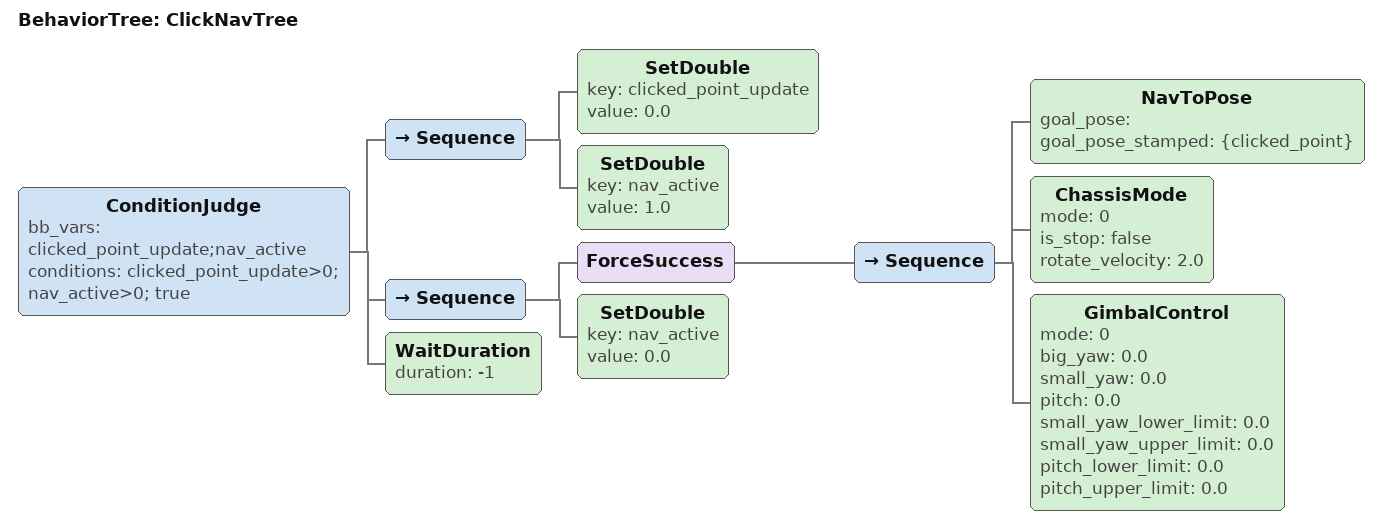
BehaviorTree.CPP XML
<?xml version="1.0" encoding="UTF-8"?>
<root BTCPP_format="3"
      main_tree_to_execute="ClickNavTree">
  <BehaviorTree ID="ClickNavTree">
    <ConditionJudge bb_vars="clicked_point_update;nav_active"
                    conditions="clicked_point_update>0; nav_active>0; true">

      <Sequence>
        <SetDouble key="clicked_point_update" value="0.0"/>
        <SetDouble key="nav_active"           value="1.0"/>
      </Sequence>

      <!-- ── 子节点 1: 执行导航 ─────────────────────────────────────────
           ForceSuccess 确保无论导航成功还是失败，最后的
           SetDouble(nav_active=0) 都能执行，使系统回到空闲状态。 -->
      <Sequence>
        <ForceSuccess>
          <Sequence>
            <NavToPose goal_pose=""
                       goal_pose_stamped="{clicked_point}"/>
            <ChassisMode mode="0"
                         is_stop="false"
                         rotate_velocity="2.0"/>
            <GimbalControl mode="0"
               big_yaw="0.0"
               small_yaw="0.0"
               pitch="0.0"
               small_yaw_lower_limit="0.0"
               small_yaw_upper_limit="0.0"
               pitch_lower_limit="0.0"
               pitch_upper_limit="0.0"/>
          </Sequence>
        </ForceSuccess>
        <SetDouble key="nav_active" value="0.0"/>
      </Sequence>

      <!-- ── 子节点 2: 空闲等待 ────────────────────────────────────────
           duration=-1 永远返回 RUNNING，直到被 ConditionJudge halt。 -->
      <WaitDuration duration="-1"/>

    </ConditionJudge>
  </BehaviorTree>

</root>
